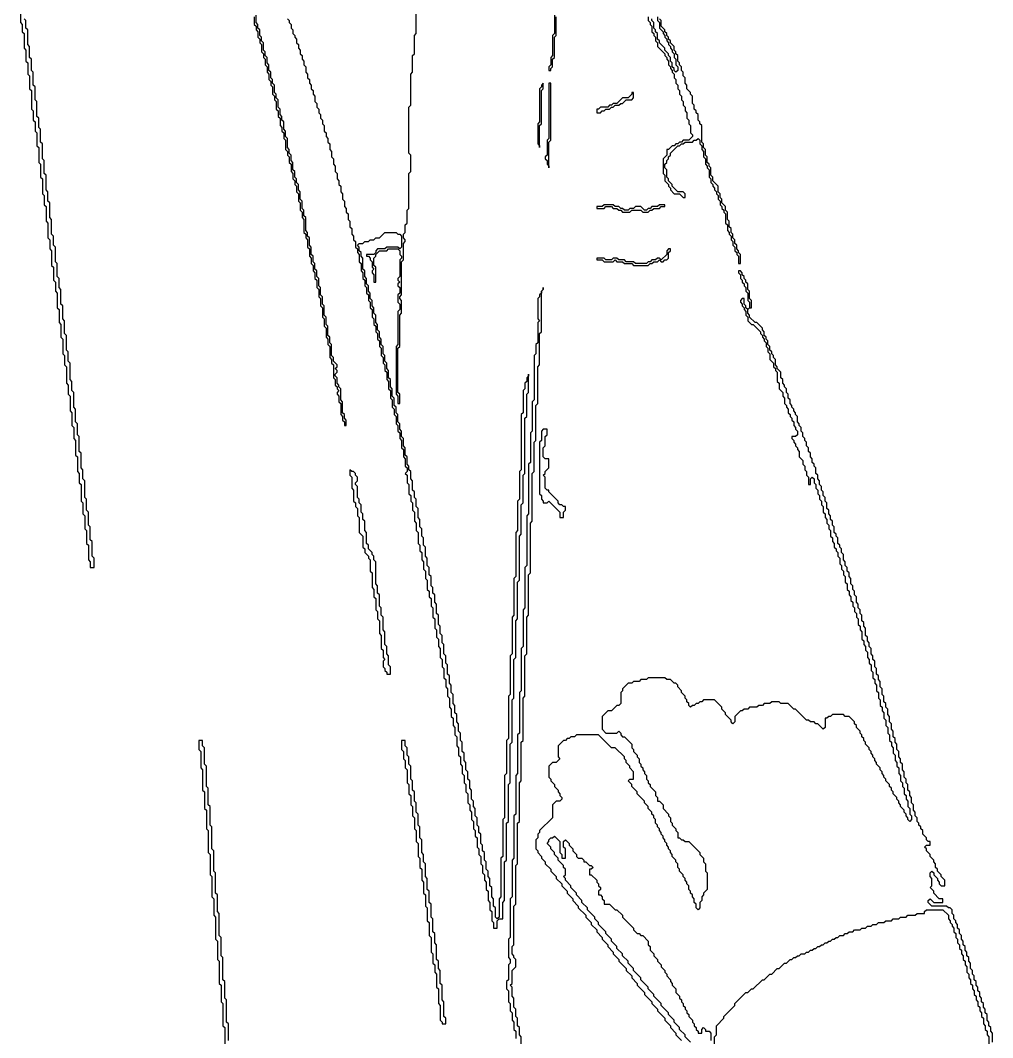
# Model space of a CAD drawing. Header units: metres. Extents: x 0 to 100, y 0 to 129.
# Drawn here: x 51.08 to 64.28, y 36.76 to 50.58 of the extents above; entities that cross this region are included whole.
import ezdxf

# ---------------------------------------------------------------- set-up
doc = ezdxf.new("R2010")
doc.units = ezdxf.units.M

msp = doc.modelspace()

# ---------------------------------------------------------------- linework, layer by layer
for points in [[(51.075, 50.725), (51.075, 50.55), (51.1, 50.525), (51.1, 50.425), (51.125, 50.4), (51.125, 50.2), (51.15, 50.175), (51.15, 50.025), (51.175, 50), (51.175, 49.85), (51.2, 49.825), (51.2, 49.65), (51.225, 49.625), (51.225, 49.375), (51.25, 49.35), (51.25, 49.225), (51.275, 49.2), (51.275, 49.075), (51.3, 49.05), (51.3, 48.875), (51.325, 48.85), (51.325, 48.65), (51.35, 48.625), (51.35, 48.45), (51.375, 48.425), (51.375, 48.225), (51.4, 48.2), (51.4, 48.075), (51.425, 48.05), (51.425, 47.85), (51.45, 47.825), (51.45, 47.625), (51.475, 47.6), (51.475, 47.475), (51.5, 47.45), (51.5, 47.25), (51.525, 47.225), (51.525, 47.05), (51.55, 47.025), (51.55, 46.9), (51.575, 46.875), (51.575, 46.675), (51.6, 46.65), (51.6, 46.475), (51.625, 46.45), (51.625, 46.275), (51.65, 46.25), (51.65, 46.05), (51.675, 46.025), (51.675, 45.9), (51.7, 45.875), (51.7, 45.65), (51.725, 45.625), (51.725, 45.5), (51.75, 45.475), (51.75, 45.275), (51.775, 45.25), (51.775, 45.075), (51.8, 45.05), (51.8, 44.9), (51.825, 44.875), (51.825, 44.675), (51.85, 44.65), (51.85, 44.45), (51.875, 44.425), (51.875, 44.3), (51.9, 44.275), (51.9, 44.05), (51.925, 44.025), (51.925, 43.875), (51.95, 43.85), (51.95, 43.675), (51.975, 43.65), (51.975, 43.475), (52, 43.45), (52, 43.25), (52.025, 43.225), (52.025, 43.15), (52.075, 43.15), (52.075, 43.275), (52.05, 43.3), (52.05, 43.5), (52.025, 43.525), (52.025, 43.7), (52, 43.725), (52, 43.9), (51.975, 43.925), (51.975, 44.075), (51.95, 44.1), (51.95, 44.325), (51.925, 44.35), (51.925, 44.475), (51.9, 44.5), (51.9, 44.7), (51.875, 44.725), (51.875, 44.925), (51.85, 44.95), (51.85, 45.1), (51.825, 45.125), (51.825, 45.3), (51.8, 45.325), (51.8, 45.525), (51.775, 45.55), (51.775, 45.675), (51.75, 45.7), (51.75, 45.925), (51.725, 45.95), (51.725, 46.075), (51.7, 46.1), (51.7, 46.3), (51.675, 46.325), (51.675, 46.5), (51.65, 46.525), (51.65, 46.7), (51.625, 46.725), (51.625, 46.925), (51.6, 46.95), (51.6, 47.075), (51.575, 47.1), (51.575, 47.275), (51.55, 47.3), (51.55, 47.5), (51.525, 47.525), (51.525, 47.65), (51.5, 47.675), (51.5, 47.875), (51.475, 47.9), (51.475, 48.1), (51.45, 48.125), (51.45, 48.25), (51.425, 48.275), (51.425, 48.475), (51.4, 48.5), (51.4, 48.675), (51.375, 48.7), (51.375, 48.9), (51.35, 48.925), (51.35, 49.1), (51.325, 49.125), (51.325, 49.25), (51.3, 49.275), (51.3, 49.475), (51.275, 49.5), (51.275, 49.675), (51.25, 49.7), (51.25, 49.875), (51.225, 49.9), (51.225, 50.05), (51.2, 50.075), (51.2, 50.225), (51.175, 50.25), (51.175, 50.45), (51.15, 50.475), (51.15, 50.575), (51.125, 50.6)], [(54.25, 50.625), (54.25, 50.525), (54.275, 50.5), (54.275, 50.45), (54.3, 50.425), (54.3, 50.35), (54.325, 50.325), (54.325, 50.275), (54.35, 50.25), (54.35, 50.15), (54.375, 50.125), (54.375, 50.075), (54.4, 50.05), (54.4, 49.975), (54.425, 49.95), (54.425, 49.875), (54.45, 49.85), (54.45, 49.775), (54.475, 49.75), (54.475, 49.7), (54.5, 49.675), (54.5, 49.575), (54.525, 49.55), (54.525, 49.5), (54.55, 49.475), (54.55, 49.375), (54.575, 49.35), (54.575, 49.275), (54.6, 49.25), (54.6, 49.15), (54.625, 49.125), (54.625, 49.075), (54.65, 49.05), (54.65, 48.975), (54.675, 48.95), (54.675, 48.825), (54.7, 48.8), (54.7, 48.75), (54.725, 48.725), (54.725, 48.65), (54.75, 48.625), (54.75, 48.525), (54.775, 48.5), (54.775, 48.425), (54.8, 48.4), (54.8, 48.35), (54.825, 48.325), (54.825, 48.25), (54.85, 48.225), (54.85, 48.125), (54.875, 48.1), (54.875, 48), (54.9, 47.975), (54.9, 47.9), (54.925, 47.875), (54.925, 47.7), (54.95, 47.675), (54.95, 47.625), (54.975, 47.6), (54.975, 47.5), (55, 47.475), (55, 47.375), (55.025, 47.35), (55.025, 47.275), (55.05, 47.25), (55.05, 47.175), (55.075, 47.15), (55.075, 47.075), (55.1, 47.05), (55.1, 46.95), (55.125, 46.925), (55.125, 46.825), (55.15, 46.8), (55.15, 46.7), (55.175, 46.675), (55.175, 46.55), (55.2, 46.525), (55.2, 46.425), (55.225, 46.4), (55.225, 46.275), (55.25, 46.25), (55.25, 46.175), (55.275, 46.15), (55.275, 46), (55.3, 45.975), (55.3, 45.925), (55.325, 45.9), (55.325, 45.725), (55.35, 45.7), (55.35, 45.625), (55.375, 45.6), (55.375, 45.575), (55.4, 45.55), (55.375, 45.525), (55.375, 45.5), (55.4, 45.475), (55.4, 45.4), (55.425, 45.375), (55.425, 45.225), (55.45, 45.2), (55.45, 45.15), (55.475, 45.125), (55.475, 45.075), (55.5, 45.075), (55.5, 45.15), (55.475, 45.175), (55.475, 45.225), (55.45, 45.25), (55.45, 45.4), (55.425, 45.425), (55.425, 45.575), (55.4, 45.6), (55.4, 45.625), (55.375, 45.65), (55.375, 45.725), (55.35, 45.75), (55.35, 45.775), (55.375, 45.8), (55.375, 45.825), (55.35, 45.85), (55.375, 45.875), (55.375, 45.9), (55.325, 45.95), (55.325, 46), (55.3, 46.025), (55.3, 46.175), (55.275, 46.2), (55.275, 46.275), (55.25, 46.3), (55.25, 46.425), (55.225, 46.45), (55.225, 46.55), (55.2, 46.575), (55.2, 46.7), (55.175, 46.725), (55.175, 46.825), (55.15, 46.85), (55.15, 46.95), (55.125, 46.975), (55.125, 47.075), (55.1, 47.1), (55.1, 47.175), (55.075, 47.2), (55.075, 47.275), (55.05, 47.3), (55.05, 47.375), (55.025, 47.4), (55.025, 47.5), (55, 47.525), (55, 47.625), (54.975, 47.65), (54.975, 47.7), (54.95, 47.725), (54.95, 47.9), (54.925, 47.925), (54.925, 48), (54.9, 48.025), (54.9, 48.125), (54.875, 48.15), (54.875, 48.25), (54.85, 48.275), (54.85, 48.35), (54.825, 48.375), (54.825, 48.425), (54.8, 48.45), (54.8, 48.525), (54.775, 48.55), (54.775, 48.65), (54.75, 48.675), (54.75, 48.75), (54.725, 48.775), (54.725, 48.825), (54.7, 48.85), (54.7, 48.975), (54.675, 49), (54.675, 49.075), (54.65, 49.1), (54.65, 49.2), (54.625, 49.225), (54.625, 49.275), (54.6, 49.3), (54.6, 49.375), (54.575, 49.4), (54.575, 49.5), (54.55, 49.525), (54.55, 49.575), (54.525, 49.6), (54.525, 49.7), (54.5, 49.725), (54.5, 49.775), (54.475, 49.8), (54.475, 49.875), (54.45, 49.9), (54.45, 49.975), (54.425, 50), (54.425, 50.075), (54.4, 50.1), (54.4, 50.15), (54.375, 50.175), (54.375, 50.275), (54.35, 50.3), (54.35, 50.35), (54.325, 50.375), (54.325, 50.45), (54.3, 50.475), (54.3, 50.525), (54.275, 50.55), (54.275, 50.65)], [(54.7, 50.6), (54.725, 50.575), (54.725, 50.55), (54.75, 50.525), (54.75, 50.475), (54.775, 50.45), (54.775, 50.4), (54.8, 50.375), (54.8, 50.35), (54.825, 50.325), (54.825, 50.275), (54.85, 50.25), (54.85, 50.2), (54.875, 50.175), (54.875, 50.125), (54.9, 50.1), (54.9, 50.05), (54.925, 50.025), (54.925, 49.975), (54.95, 49.95), (54.95, 49.875), (54.975, 49.85), (54.975, 49.8), (55, 49.775), (55, 49.725), (55.025, 49.7), (55.025, 49.65), (55.05, 49.625), (55.05, 49.575), (55.075, 49.55), (55.075, 49.475), (55.1, 49.45), (55.1, 49.4), (55.125, 49.375), (55.125, 49.325), (55.15, 49.3), (55.15, 49.25), (55.175, 49.225), (55.175, 49.175), (55.2, 49.15), (55.2, 49.075), (55.225, 49.05), (55.225, 49), (55.25, 48.975), (55.25, 48.925), (55.275, 48.9), (55.275, 48.825), (55.3, 48.8), (55.3, 48.725), (55.325, 48.7), (55.325, 48.625), (55.35, 48.6), (55.35, 48.525), (55.375, 48.5), (55.375, 48.425), (55.4, 48.4), (55.4, 48.35), (55.425, 48.325), (55.425, 48.25), (55.45, 48.225), (55.45, 48.15), (55.475, 48.125), (55.475, 48.05), (55.5, 48.025), (55.5, 47.975), (55.525, 47.95), (55.525, 47.875), (55.55, 47.85), (55.55, 47.775), (55.575, 47.75), (55.575, 47.675), (55.6, 47.65), (55.6, 47.6), (55.625, 47.575), (55.625, 47.5), (55.65, 47.475), (55.65, 47.425), (55.675, 47.4), (55.675, 47.3), (55.7, 47.275), (55.7, 47.175), (55.725, 47.15), (55.725, 47.075), (55.75, 47.05), (55.75, 46.975), (55.775, 46.95), (55.775, 46.875), (55.8, 46.85), (55.8, 46.775), (55.825, 46.75), (55.825, 46.675), (55.85, 46.65), (55.85, 46.55), (55.875, 46.525), (55.875, 46.45), (55.9, 46.425), (55.9, 46.35), (55.925, 46.325), (55.925, 46.25), (55.95, 46.225), (55.95, 46.15), (55.975, 46.125), (55.975, 46.025), (56, 46), (56, 45.925), (56.025, 45.9), (56.025, 45.825), (56.05, 45.8), (56.05, 45.7), (56.075, 45.675), (56.075, 45.575), (56.1, 45.55), (56.1, 45.45), (56.125, 45.425), (56.125, 45.325), (56.15, 45.3), (56.15, 45.225), (56.175, 45.2), (56.175, 45.1), (56.2, 45.075), (56.2, 45), (56.225, 44.975), (56.225, 44.9), (56.25, 44.875), (56.25, 44.775), (56.275, 44.75), (56.275, 44.65), (56.3, 44.625), (56.3, 44.525), (56.325, 44.5), (56.325, 44.45), (56.3, 44.425), (56.325, 44.4), (56.325, 44.3), (56.35, 44.275), (56.35, 44.15), (56.375, 44.125), (56.375, 44.05), (56.4, 44.025), (56.4, 43.925), (56.425, 43.9), (56.425, 43.775), (56.45, 43.75), (56.45, 43.65), (56.475, 43.625), (56.475, 43.475), (56.5, 43.45), (56.5, 43.375), (56.525, 43.35), (56.525, 43.25), (56.55, 43.225), (56.55, 43.125), (56.575, 43.1), (56.575, 43), (56.6, 42.975), (56.6, 42.85), (56.625, 42.825), (56.625, 42.75), (56.65, 42.725), (56.65, 42.625), (56.675, 42.6), (56.675, 42.475), (56.7, 42.45), (56.7, 42.325), (56.725, 42.3), (56.725, 42.2), (56.75, 42.175), (56.75, 42.075), (56.775, 42.05), (56.775, 41.925), (56.8, 41.9), (56.8, 41.8), (56.825, 41.775), (56.825, 41.65), (56.85, 41.625), (56.85, 41.525), (56.875, 41.5), (56.875, 41.4), (56.9, 41.375), (56.9, 41.25), (56.925, 41.225), (56.925, 41.125), (56.95, 41.1), (56.95, 41), (56.975, 40.975), (56.975, 40.875), (57, 40.85), (57, 40.725), (57.025, 40.7), (57.025, 40.6), (57.05, 40.575), (57.05, 40.475), (57.075, 40.45), (57.075, 40.35), (57.1, 40.325), (57.1, 40.225), (57.125, 40.2), (57.125, 40.1), (57.15, 40.075), (57.15, 39.95), (57.175, 39.925), (57.175, 39.85), (57.2, 39.825), (57.2, 39.725), (57.225, 39.7), (57.225, 39.6), (57.25, 39.575), (57.25, 39.5), (57.275, 39.475), (57.275, 39.35), (57.3, 39.325), (57.3, 39.25), (57.325, 39.225), (57.325, 39.125), (57.35, 39.1), (57.35, 39), (57.375, 38.975), (57.375, 38.9), (57.4, 38.875), (57.4, 38.775), (57.425, 38.75), (57.425, 38.625), (57.45, 38.6), (57.45, 38.5), (57.475, 38.475), (57.475, 38.35), (57.5, 38.325), (57.5, 38.25), (57.55, 38.25), (57.55, 38.35), (57.575, 38.375), (57.625, 38.375), (57.625, 38.6), (57.65, 38.625), (57.65, 39.15), (57.675, 39.175), (57.675, 39.675), (57.7, 39.7), (57.7, 40.2), (57.725, 40.225), (57.725, 40.75), (57.75, 40.775), (57.75, 41.35), (57.775, 41.375), (57.775, 41.9), (57.8, 41.925), (57.8, 42.425), (57.825, 42.45), (57.825, 42.95), (57.85, 42.975), (57.85, 43.575), (57.875, 43.6), (57.875, 44), (57.9, 44.025), (57.9, 44.4), (57.925, 44.425), (57.925, 45.175), (57.95, 45.2), (57.95, 45.5), (57.975, 45.525), (57.975, 45.775), (57.975, 45.75), (57.95, 45.725), (57.95, 45.675), (57.925, 45.65), (57.925, 45.575), (57.9, 45.55), (57.9, 45.25), (57.875, 45.225), (57.875, 44.475), (57.85, 44.45), (57.85, 44.075), (57.825, 44.05), (57.825, 43.65), (57.8, 43.625), (57.8, 43.025), (57.775, 43), (57.775, 42.5), (57.75, 42.475), (57.75, 41.975), (57.725, 41.95), (57.725, 41.425), (57.7, 41.4), (57.7, 40.825), (57.675, 40.8), (57.675, 40.35), (57.65, 40.325), (57.65, 39.75), (57.625, 39.725), (57.625, 39.225), (57.6, 39.2), (57.6, 38.675), (57.575, 38.65), (57.575, 38.4), (57.55, 38.375), (57.525, 38.4), (57.525, 38.525), (57.5, 38.55), (57.5, 38.65), (57.475, 38.675), (57.475, 38.8), (57.45, 38.825), (57.45, 38.925), (57.425, 38.95), (57.425, 39.025), (57.4, 39.05), (57.4, 39.15), (57.375, 39.175), (57.375, 39.275), (57.35, 39.3), (57.35, 39.375), (57.325, 39.4), (57.325, 39.525), (57.3, 39.55), (57.3, 39.625), (57.275, 39.65), (57.275, 39.75), (57.25, 39.775), (57.25, 39.875), (57.225, 39.9), (57.225, 39.975), (57.2, 40), (57.2, 40.125), (57.175, 40.15), (57.175, 40.25), (57.15, 40.275), (57.15, 40.375), (57.125, 40.4), (57.125, 40.5), (57.1, 40.525), (57.1, 40.625), (57.075, 40.65), (57.075, 40.775), (57.05, 40.8), (57.05, 40.9), (57.025, 40.925), (57.025, 41.025), (57, 41.05), (57, 41.15), (56.975, 41.175), (56.975, 41.275), (56.95, 41.3), (56.95, 41.425), (56.925, 41.45), (56.925, 41.55), (56.9, 41.575), (56.9, 41.675), (56.875, 41.7), (56.875, 41.825), (56.85, 41.85), (56.85, 41.95), (56.825, 41.975), (56.825, 42.1), (56.8, 42.125), (56.8, 42.225), (56.775, 42.25), (56.775, 42.35), (56.75, 42.375), (56.75, 42.5), (56.725, 42.525), (56.725, 42.65), (56.7, 42.675), (56.7, 42.775), (56.675, 42.8), (56.675, 42.875), (56.65, 42.9), (56.65, 43.025), (56.625, 43.05), (56.625, 43.15), (56.6, 43.175), (56.6, 43.275), (56.575, 43.3), (56.575, 43.425), (56.55, 43.45), (56.55, 43.55), (56.525, 43.575), (56.525, 43.675), (56.5, 43.7), (56.5, 43.8), (56.475, 43.825), (56.475, 43.95), (56.45, 43.975), (56.45, 44.075), (56.425, 44.1), (56.425, 44.175), (56.4, 44.2), (56.4, 44.325), (56.375, 44.35), (56.375, 44.45), (56.35, 44.475), (56.35, 44.525), (56.325, 44.55), (56.325, 44.65), (56.3, 44.675), (56.3, 44.775), (56.275, 44.8), (56.275, 44.9), (56.25, 44.925), (56.25, 45), (56.225, 45.025), (56.225, 45.1), (56.2, 45.125), (56.2, 45.225), (56.175, 45.25), (56.175, 45.325), (56.15, 45.35), (56.15, 45.45), (56.125, 45.475), (56.125, 45.575), (56.1, 45.6), (56.1, 45.7), (56.075, 45.725), (56.075, 45.825), (56.05, 45.85), (56.05, 45.925), (56.025, 45.95), (56.025, 46.025), (56, 46.05), (56, 46.15), (55.975, 46.175), (55.975, 46.25), (55.95, 46.275), (55.95, 46.35), (55.925, 46.375), (55.925, 46.45), (55.9, 46.475), (55.9, 46.575), (55.875, 46.6), (55.875, 46.675), (55.85, 46.7), (55.85, 46.775), (55.825, 46.8), (55.825, 46.875), (55.8, 46.9), (55.8, 46.975), (55.775, 47), (55.775, 47.075), (55.75, 47.1), (55.75, 47.175), (55.725, 47.2), (55.725, 47.35), (55.7, 47.375), (55.7, 47.425), (55.675, 47.45), (55.675, 47.5), (55.65, 47.525), (55.675, 47.55), (55.725, 47.55), (55.75, 47.575), (55.8, 47.575), (55.825, 47.6), (55.875, 47.6), (55.9, 47.625), (55.95, 47.625), (56.025, 47.7), (56.175, 47.7), (56.2, 47.675), (56.225, 47.675), (56.25, 47.65), (56.25, 47.5), (56.225, 47.475), (56.2, 47.5), (56.05, 47.5), (56.025, 47.475), (55.925, 47.475), (55.9, 47.45), (55.9, 47.425), (55.875, 47.4), (55.775, 47.4), (55.775, 47.375), (55.8, 47.375), (55.825, 47.35), (55.825, 47.325), (55.85, 47.3), (55.85, 47.225), (55.875, 47.2), (55.85, 47.175), (55.85, 47.15), (55.875, 47.125), (55.875, 47.025), (55.9, 47.025), (55.9, 47.225), (55.875, 47.25), (55.875, 47.35), (55.9, 47.375), (55.9, 47.4), (55.95, 47.45), (56.05, 47.45), (56.075, 47.475), (56.2, 47.475), (56.225, 47.45), (56.225, 47.4), (56.25, 47.375), (56.25, 47.35), (56.225, 47.325), (56.225, 47.1), (56.2, 47.075), (56.2, 47.05), (56.225, 47.025), (56.2, 47), (56.2, 46.975), (56.225, 46.95), (56.225, 46.875), (56.2, 46.85), (56.2, 46.75), (56.225, 46.725), (56.225, 46.65), (56.2, 46.625), (56.2, 46.175), (56.175, 46.15), (56.175, 45.5), (56.2, 45.475), (56.2, 45.375), (56.225, 45.375), (56.225, 45.5), (56.2, 45.525), (56.2, 46.125), (56.225, 46.15), (56.225, 46.575), (56.25, 46.6), (56.25, 46.775), (56.225, 46.8), (56.225, 46.825), (56.25, 46.85), (56.25, 47.3), (56.275, 47.325), (56.275, 47.55), (56.3, 47.575), (56.3, 47.6), (56.275, 47.625), (56.275, 47.675), (56.3, 47.7), (56.3, 47.8), (56.325, 47.825), (56.325, 48), (56.35, 48.025), (56.35, 48.5), (56.375, 48.525), (56.375, 48.75), (56.35, 48.775), (56.35, 49.4), (56.375, 49.425), (56.375, 49.85), (56.4, 49.875), (56.4, 50.1), (56.425, 50.125), (56.425, 50.375), (56.45, 50.4), (56.45, 50.675)], [(58.325, 50.65), (58.325, 50.4), (58.3, 50.375), (58.3, 50.1), (58.275, 50.075), (58.275, 49.975), (58.25, 49.95), (58.25, 49.9), (58.275, 49.9), (58.275, 49.925), (58.3, 49.95), (58.3, 50.05), (58.325, 50.075), (58.325, 50.35), (58.35, 50.375), (58.35, 50.625)], [(59.6, 50.625), (59.6, 50.575), (59.625, 50.55), (59.625, 50.525), (59.65, 50.5), (59.65, 50.425), (59.675, 50.4), (59.675, 50.375), (59.7, 50.35), (59.7, 50.3), (59.725, 50.275), (59.725, 50.225), (59.825, 50.125), (59.825, 50.1), (59.85, 50.075), (59.85, 50.05), (59.875, 50.025), (59.875, 49.975), (59.9, 49.95), (59.9, 49.925), (59.925, 49.9), (59.925, 49.875), (59.95, 49.85), (59.95, 49.8), (59.975, 49.775), (59.975, 49.725), (60, 49.7), (60, 49.65), (60.025, 49.625), (60.025, 49.575), (60.05, 49.55), (60.05, 49.5), (60.075, 49.475), (60.075, 49.425), (60.1, 49.4), (60.1, 49.35), (60.125, 49.325), (60.125, 49.25), (60.15, 49.225), (60.15, 49.175), (60.175, 49.15), (60.175, 49.05), (60.2, 49.025), (60.2, 49), (60.15, 48.95), (60.075, 48.95), (60.05, 48.925), (60.025, 48.925), (60, 48.9), (59.975, 48.9), (59.95, 48.875), (59.925, 48.875), (59.875, 48.825), (59.85, 48.825), (59.85, 48.75), (59.8, 48.7), (59.8, 48.5), (59.825, 48.475), (59.825, 48.4), (59.875, 48.35), (59.875, 48.325), (59.9, 48.3), (59.9, 48.275), (59.95, 48.225), (60.025, 48.225), (60.075, 48.175), (60.1, 48.175), (60.1, 48.225), (60.075, 48.25), (60, 48.25), (59.925, 48.325), (59.925, 48.35), (59.875, 48.4), (59.875, 48.425), (59.85, 48.45), (59.85, 48.55), (59.825, 48.575), (59.825, 48.625), (59.85, 48.65), (59.85, 48.675), (59.875, 48.7), (59.875, 48.725), (59.9, 48.75), (59.9, 48.775), (60, 48.875), (60.025, 48.875), (60.05, 48.9), (60.075, 48.9), (60.1, 48.925), (60.2, 48.925), (60.225, 48.95), (60.25, 48.95), (60.275, 48.975), (60.3, 48.95), (60.3, 48.9), (60.325, 48.875), (60.325, 48.825), (60.35, 48.8), (60.35, 48.725), (60.375, 48.7), (60.375, 48.625), (60.4, 48.6), (60.4, 48.575), (60.425, 48.55), (60.425, 48.45), (60.45, 48.425), (60.45, 48.375), (60.475, 48.35), (60.475, 48.325), (60.5, 48.3), (60.5, 48.275), (60.525, 48.25), (60.525, 48.225), (60.55, 48.2), (60.55, 48.15), (60.575, 48.125), (60.575, 48.075), (60.6, 48.05), (60.6, 48.025), (60.625, 48), (60.625, 47.975), (60.65, 47.95), (60.65, 47.825), (60.675, 47.8), (60.675, 47.725), (60.7, 47.7), (60.7, 47.675), (60.725, 47.65), (60.725, 47.6), (60.75, 47.575), (60.75, 47.525), (60.775, 47.5), (60.775, 47.45), (60.8, 47.425), (60.8, 47.4), (60.825, 47.375), (60.825, 47.275), (60.85, 47.275), (60.85, 47.4), (60.825, 47.425), (60.825, 47.45), (60.8, 47.475), (60.8, 47.525), (60.775, 47.55), (60.775, 47.6), (60.75, 47.625), (60.75, 47.675), (60.725, 47.7), (60.725, 47.75), (60.7, 47.775), (60.7, 47.85), (60.675, 47.875), (60.675, 47.975), (60.65, 48), (60.65, 48.05), (60.6, 48.1), (60.6, 48.15), (60.575, 48.175), (60.575, 48.225), (60.55, 48.25), (60.55, 48.325), (60.475, 48.4), (60.475, 48.45), (60.45, 48.475), (60.45, 48.575), (60.425, 48.6), (60.425, 48.625), (60.4, 48.65), (60.4, 48.725), (60.375, 48.75), (60.375, 48.825), (60.35, 48.85), (60.35, 48.9), (60.325, 48.925), (60.325, 49.15), (60.3, 49.175), (60.3, 49.2), (60.275, 49.225), (60.275, 49.3), (60.25, 49.325), (60.25, 49.35), (60.225, 49.375), (60.225, 49.425), (60.2, 49.45), (60.2, 49.55), (60.175, 49.575), (60.175, 49.6), (60.125, 49.65), (60.125, 49.7), (60.1, 49.725), (60.1, 49.8), (60.075, 49.825), (60.075, 49.875), (60.05, 49.9), (60.05, 49.95), (60.025, 49.975), (60.025, 50), (60, 50.025), (60, 50.1), (59.975, 50.125), (59.975, 50.15), (59.95, 50.175), (59.95, 50.225), (59.9, 50.275), (59.9, 50.3), (59.875, 50.325), (59.875, 50.35), (59.85, 50.375), (59.85, 50.4), (59.825, 50.425), (59.825, 50.45), (59.775, 50.5), (59.775, 50.575), (59.75, 50.6)], [(59.725, 50.625), (59.725, 50.575), (59.75, 50.55), (59.75, 50.475), (59.8, 50.425), (59.8, 50.4), (59.825, 50.375), (59.825, 50.35), (59.85, 50.325), (59.85, 50.3), (59.875, 50.275), (59.875, 50.25), (59.9, 50.225), (59.9, 50.2), (59.925, 50.175), (59.925, 50.15), (59.95, 50.125), (59.95, 50.075), (59.975, 50.05), (59.975, 49.975), (60, 49.95), (60, 49.9), (59.975, 49.875), (59.95, 49.9), (59.95, 49.925), (59.925, 49.95), (59.925, 50), (59.9, 50.025), (59.9, 50.075), (59.875, 50.1), (59.875, 50.125), (59.825, 50.175), (59.825, 50.2), (59.75, 50.275), (59.75, 50.3), (59.725, 50.325), (59.725, 50.4), (59.7, 50.425), (59.7, 50.45), (59.675, 50.475), (59.675, 50.55), (59.65, 50.575), (59.65, 50.6)], [(58.175, 49.725), (58.15, 49.7), (58.15, 49.675), (58.125, 49.65), (58.125, 49.2), (58.1, 49.175), (58.1, 48.9), (58.125, 48.875), (58.125, 48.85), (58.125, 49.15), (58.15, 49.175), (58.15, 49.625), (58.175, 49.65), (58.175, 49.725)], [(58.25, 49.725), (58.25, 48.975), (58.225, 48.95), (58.225, 48.75), (58.2, 48.725), (58.2, 48.7), (58.225, 48.675), (58.225, 48.625), (58.25, 48.6), (58.25, 48.575), (58.25, 48.925), (58.275, 48.95), (58.275, 49.725), (58.25, 49.725)], [(59.375, 49.6), (59.375, 49.575), (59.325, 49.525), (59.25, 49.525), (59.175, 49.45), (59.125, 49.45), (59.1, 49.425), (59.075, 49.425), (59.05, 49.4), (58.95, 49.4), (58.925, 49.375), (58.9, 49.375), (58.9, 49.325), (58.95, 49.325), (58.975, 49.35), (59, 49.35), (59.025, 49.375), (59.075, 49.375), (59.1, 49.4), (59.125, 49.4), (59.15, 49.425), (59.2, 49.425), (59.225, 49.45), (59.25, 49.45), (59.3, 49.5), (59.375, 49.5), (59.4, 49.525), (59.4, 49.6), (59.375, 49.6)], [(59, 48.075), (58.975, 48.05), (58.9, 48.05), (58.9, 48.025), (59, 48.025), (59.025, 48.05), (59.1, 48.05), (59.125, 48.025), (59.175, 48.025), (59.2, 48), (59.225, 48), (59.25, 47.975), (59.35, 47.975), (59.375, 48), (59.5, 48), (59.525, 47.975), (59.6, 47.975), (59.625, 48), (59.65, 48), (59.675, 48.025), (59.75, 48.025), (59.775, 48.05), (59.825, 48.05), (59.825, 48.075), (59.75, 48.075), (59.725, 48.05), (59.65, 48.05), (59.625, 48.025), (59.6, 48.025), (59.575, 48), (59.55, 48), (59.5, 48.05), (59.425, 48.05), (59.4, 48.025), (59.35, 48.025), (59.325, 48), (59.275, 48), (59.25, 48.025), (59.225, 48.025), (59.2, 48.05), (59.15, 48.05), (59.125, 48.075), (59, 48.075)], [(59.875, 47.475), (59.85, 47.45), (59.85, 47.4), (59.775, 47.325), (59.75, 47.35), (59.725, 47.35), (59.7, 47.325), (59.65, 47.325), (59.625, 47.3), (59.6, 47.3), (59.575, 47.275), (59.425, 47.275), (59.4, 47.3), (59.3, 47.3), (59.275, 47.325), (59.2, 47.325), (59.175, 47.35), (59.125, 47.35), (59.1, 47.325), (59.025, 47.325), (59, 47.35), (58.9, 47.35), (58.9, 47.325), (58.975, 47.325), (59, 47.3), (59.125, 47.3), (59.15, 47.325), (59.175, 47.3), (59.25, 47.3), (59.275, 47.275), (59.375, 47.275), (59.4, 47.25), (59.6, 47.25), (59.625, 47.275), (59.65, 47.275), (59.675, 47.3), (59.725, 47.3), (59.75, 47.325), (59.775, 47.3), (59.8, 47.3), (59.825, 47.325), (59.85, 47.325), (59.875, 47.35), (59.875, 47.425), (59.9, 47.45), (59.9, 47.475), (59.875, 47.475)], [(60.825, 47.175), (60.825, 47.15), (60.85, 47.125), (60.85, 47.075), (60.875, 47.05), (60.875, 47.025), (60.9, 47), (60.9, 46.975), (60.925, 46.95), (60.925, 46.9), (60.95, 46.875), (60.95, 46.775), (60.975, 46.75), (60.975, 46.675), (60.95, 46.65), (60.925, 46.675), (60.925, 46.7), (60.9, 46.725), (60.9, 46.8), (60.875, 46.8), (60.85, 46.775), (60.85, 46.75), (60.875, 46.725), (60.875, 46.7), (60.9, 46.675), (60.9, 46.65), (60.925, 46.625), (60.925, 46.575), (60.95, 46.55), (60.95, 46.5), (61, 46.45), (61.025, 46.45), (61.125, 46.35), (61.125, 46.325), (61.15, 46.3), (61.15, 46.275), (61.175, 46.25), (61.175, 46.225), (61.2, 46.2), (61.2, 46.15), (61.225, 46.125), (61.225, 46.075), (61.25, 46.05), (61.25, 45.975), (61.3, 45.925), (61.3, 45.875), (61.325, 45.85), (61.325, 45.825), (61.35, 45.8), (61.35, 45.675), (61.375, 45.65), (61.375, 45.575), (61.425, 45.525), (61.425, 45.475), (61.45, 45.45), (61.45, 45.375), (61.475, 45.35), (61.475, 45.325), (61.5, 45.3), (61.5, 45.25), (61.525, 45.225), (61.525, 45.2), (61.55, 45.175), (61.55, 45.15), (61.575, 45.125), (61.575, 45.075), (61.6, 45.05), (61.6, 45.025), (61.625, 45), (61.625, 44.95), (61.6, 44.925), (61.55, 44.925), (61.55, 44.9), (61.575, 44.875), (61.575, 44.85), (61.6, 44.825), (61.6, 44.8), (61.625, 44.775), (61.625, 44.75), (61.65, 44.725), (61.65, 44.65), (61.7, 44.6), (61.7, 44.55), (61.725, 44.525), (61.725, 44.475), (61.75, 44.45), (61.75, 44.4), (61.775, 44.375), (61.775, 44.275), (61.8, 44.275), (61.8, 44.35), (61.825, 44.375), (61.85, 44.35), (61.85, 44.3), (61.875, 44.275), (61.875, 44.225), (61.9, 44.2), (61.9, 44.15), (61.925, 44.125), (61.925, 44.075), (61.95, 44.05), (61.95, 44), (61.975, 43.975), (61.975, 43.9), (62, 43.875), (62, 43.825), (62.025, 43.8), (62.025, 43.75), (62.05, 43.725), (62.05, 43.675), (62.075, 43.65), (62.075, 43.575), (62.1, 43.55), (62.1, 43.5), (62.125, 43.475), (62.125, 43.425), (62.15, 43.4), (62.15, 43.375), (62.175, 43.35), (62.175, 43.3), (62.2, 43.275), (62.2, 43.2), (62.225, 43.175), (62.225, 43.125), (62.25, 43.1), (62.25, 43.05), (62.275, 43.025), (62.275, 42.95), (62.3, 42.925), (62.3, 42.85), (62.325, 42.825), (62.325, 42.775), (62.35, 42.75), (62.35, 42.7), (62.375, 42.675), (62.375, 42.625), (62.4, 42.6), (62.4, 42.55), (62.425, 42.525), (62.425, 42.475), (62.45, 42.45), (62.45, 42.375), (62.475, 42.35), (62.475, 42.3), (62.5, 42.275), (62.5, 42.175), (62.525, 42.15), (62.525, 42.1), (62.55, 42.075), (62.55, 42.025), (62.575, 42), (62.575, 41.925), (62.6, 41.9), (62.6, 41.85), (62.625, 41.825), (62.625, 41.75), (62.65, 41.725), (62.65, 41.65), (62.675, 41.625), (62.675, 41.575), (62.7, 41.55), (62.7, 41.475), (62.725, 41.45), (62.725, 41.375), (62.75, 41.35), (62.75, 41.275), (62.775, 41.25), (62.775, 41.2), (62.8, 41.175), (62.8, 41.1), (62.825, 41.075), (62.825, 41), (62.85, 40.975), (62.85, 40.9), (62.875, 40.875), (62.875, 40.8), (62.9, 40.775), (62.9, 40.725), (62.925, 40.7), (62.925, 40.625), (62.95, 40.6), (62.95, 40.525), (62.975, 40.5), (62.975, 40.45), (63, 40.425), (63, 40.35), (63.025, 40.325), (63.025, 40.25), (63.05, 40.225), (63.05, 40.175), (63.075, 40.15), (63.075, 40.075), (63.1, 40.05), (63.1, 40), (63.125, 39.975), (63.125, 39.9), (63.15, 39.875), (63.15, 39.8), (63.175, 39.775), (63.175, 39.725), (63.15, 39.7), (63.125, 39.725), (63.125, 39.75), (63.1, 39.775), (63.1, 39.8), (63.075, 39.825), (63.075, 39.85), (63.025, 39.9), (63.025, 39.925), (63, 39.95), (63, 39.975), (62.975, 40), (62.975, 40.025), (62.925, 40.075), (62.925, 40.1), (62.9, 40.125), (62.9, 40.15), (62.875, 40.175), (62.875, 40.2), (62.825, 40.25), (62.825, 40.275), (62.8, 40.3), (62.8, 40.325), (62.775, 40.35), (62.775, 40.375), (62.75, 40.4), (62.75, 40.425), (62.7, 40.475), (62.7, 40.5), (62.675, 40.525), (62.675, 40.55), (62.65, 40.575), (62.65, 40.6), (62.625, 40.625), (62.625, 40.65), (62.6, 40.675), (62.6, 40.7), (62.55, 40.75), (62.55, 40.775), (62.525, 40.8), (62.525, 40.825), (62.5, 40.85), (62.5, 40.875), (62.475, 40.9), (62.475, 40.925), (62.425, 40.975), (62.425, 41), (62.4, 41.025), (62.4, 41.05), (62.325, 41.125), (62.275, 41.125), (62.25, 41.15), (62.1, 41.15), (62.075, 41.125), (62.05, 41.125), (62.025, 41.1), (62, 41.1), (62, 40.975), (61.975, 40.95), (61.9, 41.025), (61.875, 41.025), (61.85, 41.05), (61.8, 41.05), (61.775, 41.075), (61.75, 41.075), (61.6, 41.225), (61.575, 41.225), (61.5, 41.3), (61.4, 41.3), (61.375, 41.325), (61.275, 41.325), (61.25, 41.3), (61.175, 41.3), (61.15, 41.275), (61.1, 41.275), (61.075, 41.25), (60.975, 41.25), (60.95, 41.225), (60.9, 41.225), (60.875, 41.2), (60.85, 41.2), (60.775, 41.125), (60.775, 41.05), (60.75, 41.025), (60.725, 41.05), (60.725, 41.075), (60.65, 41.15), (60.65, 41.175), (60.6, 41.225), (60.6, 41.25), (60.5, 41.35), (60.35, 41.35), (60.325, 41.325), (60.3, 41.325), (60.275, 41.3), (60.25, 41.3), (60.225, 41.275), (60.2, 41.275), (60.175, 41.25), (60.15, 41.275), (60.15, 41.3), (60.125, 41.325), (60.125, 41.35), (60.1, 41.375), (60.1, 41.4), (60.05, 41.45), (60.05, 41.475), (60, 41.525), (60, 41.55), (59.975, 41.575), (59.95, 41.575), (59.9, 41.625), (59.85, 41.625), (59.825, 41.65), (59.6, 41.65), (59.575, 41.625), (59.5, 41.625), (59.475, 41.6), (59.4, 41.6), (59.375, 41.575), (59.325, 41.575), (59.25, 41.5), (59.25, 41.475), (59.225, 41.45), (59.225, 41.3), (59.2, 41.275), (59.175, 41.275), (59.1, 41.2), (59.05, 41.2), (58.975, 41.125), (58.975, 40.95), (59.025, 40.9), (59.175, 40.9), (59.2, 40.925), (59.225, 40.9), (59.225, 40.875), (59.25, 40.85), (59.275, 40.85), (59.375, 40.75), (59.375, 40.7), (59.4, 40.675), (59.4, 40.65), (59.45, 40.6), (59.45, 40.575), (59.475, 40.55), (59.475, 40.5), (59.5, 40.475), (59.5, 40.45), (59.525, 40.425), (59.525, 40.4), (59.55, 40.375), (59.55, 40.35), (59.575, 40.325), (59.575, 40.275), (59.6, 40.25), (59.6, 40.225), (59.625, 40.2), (59.625, 40.175), (59.7, 40.1), (59.7, 40.05), (59.725, 40.025), (59.725, 39.975), (59.75, 39.975), (59.8, 39.925), (59.8, 39.875), (59.875, 39.8), (59.875, 39.775), (59.9, 39.75), (59.9, 39.7), (59.925, 39.675), (59.925, 39.65), (59.975, 39.6), (59.975, 39.575), (60, 39.55), (60, 39.475), (60.025, 39.475), (60.05, 39.45), (60.075, 39.45), (60.1, 39.425), (60.15, 39.425), (60.3, 39.275), (60.3, 39.25), (60.35, 39.2), (60.35, 39.15), (60.375, 39.125), (60.375, 39.025), (60.4, 39), (60.4, 38.775), (60.35, 38.725), (60.35, 38.7), (60.325, 38.675), (60.325, 38.625), (60.3, 38.6), (60.3, 38.525), (60.275, 38.5), (60.25, 38.525), (60.25, 38.575), (60.225, 38.6), (60.225, 38.65), (60.2, 38.675), (60.2, 38.7), (60.175, 38.725), (60.175, 38.75), (60.15, 38.775), (60.15, 38.825), (60.125, 38.85), (60.125, 38.875), (60.1, 38.9), (60.1, 38.925), (60.075, 38.95), (60.075, 38.975), (60.025, 39.025), (60.025, 39.05), (60, 39.075), (60, 39.125), (59.975, 39.15), (59.975, 39.175), (59.925, 39.225), (59.925, 39.25), (59.9, 39.275), (59.9, 39.3), (59.875, 39.325), (59.875, 39.35), (59.85, 39.375), (59.85, 39.4), (59.825, 39.425), (59.825, 39.45), (59.8, 39.475), (59.8, 39.5), (59.775, 39.525), (59.775, 39.55), (59.75, 39.575), (59.75, 39.6), (59.725, 39.625), (59.725, 39.65), (59.7, 39.675), (59.7, 39.725), (59.675, 39.75), (59.675, 39.775), (59.65, 39.8), (59.65, 39.825), (59.6, 39.875), (59.6, 39.9), (59.55, 39.95), (59.55, 39.975), (59.45, 40.075), (59.45, 40.1), (59.375, 40.175), (59.375, 40.2), (59.325, 40.25), (59.35, 40.275), (59.4, 40.275), (59.4, 40.375), (59.35, 40.425), (59.35, 40.45), (59.3, 40.5), (59.3, 40.525), (59.275, 40.55), (59.275, 40.575), (59.15, 40.7), (59.1, 40.7), (58.925, 40.875), (58.625, 40.875), (58.6, 40.85), (58.55, 40.85), (58.525, 40.825), (58.5, 40.825), (58.475, 40.8), (58.45, 40.8), (58.375, 40.725), (58.375, 40.575), (58.4, 40.55), (58.35, 40.5), (58.3, 40.5), (58.25, 40.45), (58.25, 40.3), (58.275, 40.275), (58.275, 40.25), (58.325, 40.2), (58.325, 40.175), (58.375, 40.125), (58.375, 40.1), (58.4, 40.075), (58.4, 40.05), (58.425, 40.025), (58.425, 40), (58.4, 39.975), (58.35, 39.975), (58.3, 39.925), (58.3, 39.75), (58.125, 39.575), (58.125, 39.55), (58.1, 39.525), (58.1, 39.475), (58.075, 39.45), (58.075, 39.325), (58.1, 39.3), (58.1, 39.275), (58.15, 39.225), (58.15, 39.2), (58.2, 39.15), (58.2, 39.125), (58.275, 39.05), (58.275, 39.025), (58.35, 38.95), (58.35, 38.925), (58.425, 38.85), (58.425, 38.825), (58.5, 38.75), (58.5, 38.725), (58.575, 38.65), (58.575, 38.625), (58.65, 38.55), (58.65, 38.525), (58.75, 38.425), (58.75, 38.4), (58.825, 38.325), (58.825, 38.3), (58.9, 38.225), (58.9, 38.2), (58.975, 38.125), (58.975, 38.1), (59.05, 38.025), (59.05, 38), (59.125, 37.925), (59.125, 37.9), (59.2, 37.825), (59.2, 37.8), (59.3, 37.7), (59.3, 37.675), (59.375, 37.6), (59.375, 37.575), (59.45, 37.5), (59.45, 37.475), (59.55, 37.375), (59.55, 37.35), (59.65, 37.25), (59.65, 37.225), (59.725, 37.15), (59.725, 37.125), (59.825, 37.025), (59.825, 37), (59.9, 36.925), (59.9, 36.9), (59.975, 36.825), (59.975, 36.8), (60.05, 36.725)], [(64.275, 36.7), (64.275, 36.825), (64.25, 36.85), (64.25, 36.9), (64.225, 36.925), (64.225, 36.975), (64.2, 37), (64.2, 37.075), (64.175, 37.1), (64.175, 37.15), (64.15, 37.175), (64.15, 37.225), (64.125, 37.25), (64.125, 37.3), (64.1, 37.325), (64.1, 37.375), (64.075, 37.4), (64.075, 37.45), (64.05, 37.475), (64.05, 37.525), (64.025, 37.55), (64.025, 37.6), (64, 37.625), (64, 37.675), (63.975, 37.7), (63.975, 37.775), (63.95, 37.8), (63.95, 37.85), (63.925, 37.875), (63.925, 37.925), (63.9, 37.95), (63.9, 38), (63.875, 38.025), (63.875, 38.075), (63.85, 38.1), (63.85, 38.15), (63.825, 38.175), (63.825, 38.225), (63.8, 38.25), (63.8, 38.3), (63.775, 38.325), (63.775, 38.35), (63.75, 38.375), (63.75, 38.425), (63.725, 38.45), (63.725, 38.5), (63.7, 38.525), (63.675, 38.525), (63.65, 38.55), (63.45, 38.55), (63.4, 38.6), (63.4, 38.625), (63.425, 38.65), (63.475, 38.6), (63.6, 38.6), (63.6, 38.65), (63.55, 38.65), (63.475, 38.725), (63.475, 38.75), (63.425, 38.8), (63.45, 38.825), (63.45, 38.925), (63.425, 38.95), (63.425, 39), (63.45, 39.025), (63.475, 39), (63.475, 38.975), (63.525, 38.925), (63.525, 38.9), (63.55, 38.875), (63.55, 38.85), (63.575, 38.825), (63.625, 38.825), (63.625, 38.9), (63.575, 38.95), (63.575, 38.975), (63.525, 39.025), (63.525, 39.05), (63.5, 39.075), (63.5, 39.125), (63.475, 39.15), (63.475, 39.175), (63.425, 39.225), (63.425, 39.25), (63.375, 39.3), (63.375, 39.325), (63.35, 39.35), (63.375, 39.375), (63.425, 39.375), (63.425, 39.425), (63.4, 39.425), (63.375, 39.45), (63.375, 39.475), (63.325, 39.525), (63.325, 39.575), (63.3, 39.6), (63.3, 39.625), (63.275, 39.65), (63.275, 39.675), (63.25, 39.7), (63.25, 39.75), (63.225, 39.775), (63.225, 39.825), (63.2, 39.85), (63.2, 39.925), (63.175, 39.95), (63.175, 40.025), (63.15, 40.05), (63.15, 40.1), (63.125, 40.125), (63.125, 40.2), (63.1, 40.225), (63.1, 40.275), (63.075, 40.3), (63.075, 40.375), (63.05, 40.4), (63.05, 40.475), (63.025, 40.5), (63.025, 40.55), (63, 40.575), (63, 40.65), (62.975, 40.675), (62.975, 40.75), (62.95, 40.775), (62.95, 40.825), (62.925, 40.85), (62.925, 40.925), (62.9, 40.95), (62.9, 41.025), (62.875, 41.05), (62.875, 41.125), (62.85, 41.15), (62.85, 41.225), (62.825, 41.25), (62.825, 41.3), (62.8, 41.325), (62.8, 41.4), (62.775, 41.425), (62.775, 41.5), (62.75, 41.525), (62.75, 41.6), (62.725, 41.625), (62.725, 41.675), (62.7, 41.7), (62.7, 41.775), (62.675, 41.8), (62.675, 41.875), (62.65, 41.9), (62.65, 41.95), (62.625, 41.975), (62.625, 42.05), (62.6, 42.075), (62.6, 42.125), (62.575, 42.15), (62.575, 42.2), (62.55, 42.225), (62.55, 42.325), (62.525, 42.35), (62.525, 42.4), (62.5, 42.425), (62.5, 42.5), (62.475, 42.525), (62.475, 42.575), (62.45, 42.6), (62.45, 42.65), (62.425, 42.675), (62.425, 42.75), (62.4, 42.775), (62.4, 42.825), (62.375, 42.85), (62.375, 42.9), (62.35, 42.925), (62.35, 43), (62.325, 43.025), (62.325, 43.075), (62.3, 43.1), (62.3, 43.15), (62.275, 43.175), (62.275, 43.225), (62.25, 43.25), (62.25, 43.325), (62.225, 43.35), (62.225, 43.4), (62.2, 43.425), (62.2, 43.45), (62.175, 43.475), (62.175, 43.55), (62.15, 43.575), (62.15, 43.6), (62.125, 43.625), (62.125, 43.7), (62.1, 43.725), (62.1, 43.775), (62.075, 43.8), (62.075, 43.85), (62.05, 43.875), (62.05, 43.925), (62.025, 43.95), (62.025, 44.025), (62, 44.05), (62, 44.1), (61.975, 44.125), (61.975, 44.175), (61.95, 44.2), (61.95, 44.25), (61.925, 44.275), (61.925, 44.325), (61.9, 44.35), (61.9, 44.4), (61.875, 44.425), (61.875, 44.5), (61.85, 44.525), (61.85, 44.55), (61.825, 44.575), (61.825, 44.625), (61.8, 44.65), (61.8, 44.7), (61.775, 44.725), (61.775, 44.775), (61.75, 44.8), (61.75, 44.85), (61.725, 44.875), (61.725, 44.9), (61.7, 44.925), (61.7, 44.975), (61.675, 45), (61.675, 45.05), (61.65, 45.075), (61.65, 45.1), (61.625, 45.125), (61.625, 45.2), (61.6, 45.225), (61.6, 45.25), (61.575, 45.275), (61.575, 45.3), (61.55, 45.325), (61.55, 45.35), (61.525, 45.375), (61.525, 45.425), (61.5, 45.45), (61.5, 45.5), (61.475, 45.525), (61.475, 45.575), (61.45, 45.6), (61.45, 45.625), (61.425, 45.65), (61.425, 45.7), (61.4, 45.725), (61.4, 45.8), (61.35, 45.85), (61.35, 45.875), (61.325, 45.9), (61.325, 45.975), (61.3, 46), (61.3, 46.025), (61.275, 46.05), (61.275, 46.075), (61.25, 46.1), (61.25, 46.15), (61.225, 46.175), (61.225, 46.225), (61.2, 46.25), (61.2, 46.275), (61.175, 46.3), (61.175, 46.35), (61.15, 46.375), (61.15, 46.4), (61.075, 46.475), (61.05, 46.475), (60.975, 46.55), (60.975, 46.575), (60.95, 46.6), (60.95, 46.65), (60.975, 46.675), (61, 46.675), (61, 46.775), (60.975, 46.8), (60.975, 46.9), (60.95, 46.925), (60.95, 47), (60.925, 47.025), (60.925, 47.05), (60.9, 47.075), (60.9, 47.1), (60.875, 47.125), (60.875, 47.15), (60.85, 47.175), (60.825, 47.175)], [(58.175, 46.95), (58.175, 46.925), (58.15, 46.9), (58.15, 46.875), (58.125, 46.85), (58.125, 46.825), (58.1, 46.8), (58.1, 46.525), (58.125, 46.5), (58.1, 46.475), (58.1, 46.2), (58.075, 46.175), (58.075, 46.05), (58.05, 46.025), (58.05, 45.425), (58.025, 45.4), (58.025, 45), (58, 44.975), (58, 44.575), (57.975, 44.55), (57.975, 43.875), (57.95, 43.85), (57.95, 43.175), (57.925, 43.15), (57.925, 42.6), (57.9, 42.575), (57.9, 42.075), (57.875, 42.05), (57.875, 41.475), (57.85, 41.45), (57.85, 40.9), (57.825, 40.875), (57.825, 40.35), (57.8, 40.325), (57.8, 39.8), (57.775, 39.775), (57.775, 39.2), (57.75, 39.175), (57.75, 38.675), (57.725, 38.65), (57.725, 38.125), (57.7, 38.1), (57.7, 37.85), (57.725, 37.825), (57.725, 37.775), (57.7, 37.75), (57.7, 37.55), (57.675, 37.525), (57.675, 37.425), (57.7, 37.4), (57.7, 37.25), (57.725, 37.225), (57.725, 37.125), (57.75, 37.1), (57.75, 37), (57.775, 36.975), (57.775, 36.875), (57.8, 36.85), (57.8, 36.75)], [(57.875, 36.675), (57.875, 36.775), (57.85, 36.8), (57.85, 36.9), (57.825, 36.925), (57.825, 37.025), (57.8, 37.05), (57.8, 37.15), (57.775, 37.175), (57.775, 37.3), (57.75, 37.325), (57.75, 37.45), (57.725, 37.475), (57.75, 37.5), (57.75, 37.675), (57.8, 37.725), (57.8, 37.825), (57.775, 37.85), (57.775, 37.875), (57.75, 37.9), (57.75, 38), (57.775, 38.025), (57.775, 38.55), (57.8, 38.575), (57.8, 39.1), (57.825, 39.125), (57.825, 39.675), (57.85, 39.7), (57.85, 40.225), (57.875, 40.25), (57.875, 40.775), (57.9, 40.8), (57.9, 41.375), (57.925, 41.4), (57.925, 41.95), (57.95, 41.975), (57.95, 42.475), (57.975, 42.5), (57.975, 43.05), (58, 43.075), (58, 43.75), (58.025, 43.775), (58.025, 44.425), (58.05, 44.45), (58.05, 44.85), (58.075, 44.875), (58.075, 45.35), (58.1, 45.375), (58.1, 45.875), (58.125, 45.9), (58.125, 46.325), (58.15, 46.35), (58.15, 46.9), (58.175, 46.925), (58.175, 46.95)], [(58.175, 45.025), (58.15, 45), (58.15, 44.875), (58.125, 44.85), (58.125, 44.15), (58.15, 44.125), (58.15, 44.075), (58.175, 44.05), (58.175, 44.025), (58.225, 44.025), (58.25, 44.05), (58.4, 43.9), (58.4, 43.825), (58.45, 43.825), (58.45, 43.9), (58.475, 43.925), (58.475, 43.975), (58.45, 43.975), (58.425, 44), (58.4, 44), (58.375, 44.025), (58.375, 44.05), (58.25, 44.175), (58.25, 44.2), (58.225, 44.2), (58.2, 44.225), (58.2, 44.375), (58.175, 44.4), (58.2, 44.425), (58.2, 44.45), (58.25, 44.5), (58.25, 44.625), (58.2, 44.625), (58.175, 44.65), (58.175, 44.775), (58.2, 44.8), (58.2, 44.925), (58.225, 44.95), (58.225, 45.025), (58.175, 45.025)], [(55.55, 44.475), (55.55, 44.4), (55.575, 44.375), (55.575, 44.225), (55.6, 44.2), (55.6, 44.05), (55.625, 44.025), (55.625, 43.975), (55.65, 43.95), (55.65, 43.85), (55.675, 43.825), (55.675, 43.625), (55.725, 43.575), (55.725, 43.425), (55.75, 43.4), (55.75, 43.35), (55.8, 43.3), (55.8, 43.275), (55.825, 43.25), (55.825, 43.1), (55.85, 43.075), (55.85, 42.875), (55.875, 42.85), (55.875, 42.75), (55.9, 42.725), (55.9, 42.575), (55.925, 42.55), (55.925, 42.45), (55.95, 42.425), (55.95, 42.25), (55.975, 42.225), (55.975, 42.05), (56, 42.025), (56, 41.925), (56.025, 41.9), (56, 41.875), (56, 41.8), (56.025, 41.775), (56.025, 41.75), (56.05, 41.725), (56.05, 41.7), (56.1, 41.7), (56.1, 41.8), (56.075, 41.825), (56.075, 41.95), (56.05, 41.975), (56.05, 42.075), (56.025, 42.1), (56.025, 42.275), (56, 42.3), (56, 42.475), (55.975, 42.5), (55.975, 42.6), (55.95, 42.625), (55.95, 42.775), (55.925, 42.8), (55.925, 42.9), (55.9, 42.925), (55.9, 43.225), (55.875, 43.25), (55.875, 43.3), (55.85, 43.325), (55.85, 43.35), (55.8, 43.4), (55.8, 43.45), (55.775, 43.475), (55.775, 43.625), (55.75, 43.65), (55.75, 43.775), (55.725, 43.8), (55.725, 43.875), (55.7, 43.9), (55.7, 44), (55.675, 44.025), (55.675, 44.075), (55.65, 44.1), (55.65, 44.25), (55.625, 44.275), (55.625, 44.3), (55.65, 44.325), (55.65, 44.375), (55.625, 44.4), (55.625, 44.425), (55.6, 44.45), (55.575, 44.45), (55.55, 44.475)], [(53.5, 40.8), (53.5, 40.675), (53.525, 40.65), (53.525, 40.425), (53.55, 40.4), (53.55, 40.125), (53.575, 40.1), (53.575, 39.875), (53.6, 39.85), (53.6, 39.6), (53.625, 39.575), (53.625, 39.275), (53.65, 39.25), (53.65, 38.975), (53.675, 38.95), (53.675, 38.675), (53.7, 38.65), (53.7, 38.425), (53.725, 38.4), (53.725, 38.1), (53.75, 38.075), (53.75, 37.825), (53.775, 37.8), (53.775, 37.5), (53.8, 37.475), (53.8, 37.25), (53.825, 37.225), (53.825, 36.925), (53.85, 36.9), (53.85, 36.675)], [(53.9, 36.725), (53.9, 36.95), (53.875, 36.975), (53.875, 37.275), (53.85, 37.3), (53.85, 37.525), (53.825, 37.55), (53.825, 37.85), (53.8, 37.875), (53.8, 38.125), (53.775, 38.15), (53.775, 38.45), (53.75, 38.475), (53.75, 38.7), (53.725, 38.725), (53.725, 39), (53.7, 39.025), (53.7, 39.3), (53.675, 39.325), (53.675, 39.625), (53.65, 39.65), (53.65, 39.9), (53.625, 39.925), (53.625, 40.15), (53.6, 40.175), (53.6, 40.45), (53.575, 40.475), (53.575, 40.7), (53.55, 40.725), (53.55, 40.8), (53.5, 40.8)], [(56.25, 40.8), (56.25, 40.675), (56.275, 40.65), (56.275, 40.55), (56.3, 40.525), (56.3, 40.425), (56.325, 40.4), (56.325, 40.225), (56.35, 40.2), (56.35, 40.075), (56.375, 40.05), (56.375, 39.925), (56.4, 39.9), (56.4, 39.775), (56.425, 39.75), (56.425, 39.6), (56.45, 39.575), (56.45, 39.425), (56.475, 39.4), (56.475, 39.225), (56.5, 39.2), (56.5, 39.075), (56.525, 39.05), (56.525, 38.9), (56.55, 38.875), (56.55, 38.725), (56.575, 38.7), (56.575, 38.55), (56.6, 38.525), (56.6, 38.35), (56.625, 38.325), (56.625, 38.15), (56.65, 38.125), (56.65, 37.925), (56.675, 37.9), (56.675, 37.775), (56.7, 37.75), (56.7, 37.65), (56.725, 37.625), (56.725, 37.45), (56.75, 37.425), (56.75, 37.225), (56.775, 37.2), (56.775, 37), (56.8, 36.975), (56.8, 36.95), (56.85, 36.95), (56.85, 37.025), (56.825, 37.05), (56.825, 37.25), (56.8, 37.275), (56.8, 37.475), (56.775, 37.5), (56.775, 37.675), (56.75, 37.7), (56.75, 37.8), (56.725, 37.825), (56.725, 38.025), (56.7, 38.05), (56.7, 38.175), (56.675, 38.2), (56.675, 38.375), (56.65, 38.4), (56.65, 38.575), (56.625, 38.6), (56.625, 38.75), (56.6, 38.775), (56.6, 38.925), (56.575, 38.95), (56.575, 39.125), (56.55, 39.15), (56.55, 39.25), (56.525, 39.275), (56.525, 39.45), (56.5, 39.475), (56.5, 39.625), (56.475, 39.65), (56.475, 39.8), (56.45, 39.825), (56.45, 39.95), (56.425, 39.975), (56.425, 40.1), (56.4, 40.125), (56.4, 40.25), (56.375, 40.275), (56.375, 40.45), (56.35, 40.475), (56.35, 40.575), (56.325, 40.6), (56.325, 40.7), (56.3, 40.725), (56.3, 40.8), (56.25, 40.8)], [(60.175, 36.7), (60.1, 36.775), (60.1, 36.8), (60.025, 36.875), (60.025, 36.9), (59.95, 36.975), (59.95, 37), (59.875, 37.075), (59.875, 37.1), (59.775, 37.2), (59.775, 37.225), (59.675, 37.325), (59.675, 37.35), (59.6, 37.425), (59.6, 37.45), (59.5, 37.55), (59.5, 37.575), (59.4, 37.675), (59.4, 37.7), (59.325, 37.775), (59.325, 37.8), (59.25, 37.875), (59.25, 37.9), (59.175, 37.975), (59.175, 38), (59.1, 38.075), (59.1, 38.1), (59.025, 38.175), (59.025, 38.2), (58.925, 38.3), (58.925, 38.325), (58.875, 38.375), (58.875, 38.4), (58.775, 38.5), (58.775, 38.525), (58.7, 38.6), (58.7, 38.625), (58.625, 38.7), (58.625, 38.725), (58.55, 38.8), (58.55, 38.825), (58.475, 38.9), (58.475, 38.925), (58.45, 38.95), (58.475, 38.975), (58.475, 39.05), (58.45, 39.075), (58.45, 39.1), (58.375, 39.175), (58.375, 39.2), (58.325, 39.25), (58.325, 39.275), (58.275, 39.325), (58.275, 39.35), (58.225, 39.4), (58.25, 39.425), (58.25, 39.45), (58.275, 39.475), (58.3, 39.475), (58.325, 39.5), (58.4, 39.425), (58.4, 39.275), (58.425, 39.25), (58.425, 39.2), (58.475, 39.2), (58.475, 39.325), (58.45, 39.35), (58.45, 39.425), (58.475, 39.45), (58.525, 39.4), (58.525, 39.375), (58.575, 39.325), (58.575, 39.3), (58.625, 39.25), (58.625, 39.225), (58.65, 39.2), (58.7, 39.2), (58.725, 39.175), (58.725, 39.15), (58.75, 39.15), (58.8, 39.1), (58.825, 39.1), (58.85, 39.075), (58.825, 39.05), (58.8, 39.05), (58.8, 38.975), (58.825, 38.975), (58.9, 38.9), (58.9, 38.875), (58.925, 38.85), (58.925, 38.825), (58.95, 38.8), (58.95, 38.775), (58.925, 38.75), (58.925, 38.7), (58.95, 38.7), (58.975, 38.675), (58.975, 38.65), (59, 38.625), (59, 38.575), (59.075, 38.575), (59.15, 38.5), (59.175, 38.5), (59.25, 38.425), (59.25, 38.4), (59.4, 38.25), (59.4, 38.225), (59.45, 38.175), (59.475, 38.175), (59.5, 38.15), (59.525, 38.15), (59.6, 38.075), (59.6, 38.025), (59.625, 38), (59.625, 37.95), (59.675, 37.9), (59.675, 37.875), (59.725, 37.825), (59.725, 37.8), (59.775, 37.75), (59.775, 37.725), (59.825, 37.675), (59.825, 37.65), (59.85, 37.625), (59.85, 37.6), (59.9, 37.55), (59.9, 37.525), (59.925, 37.5), (59.925, 37.475), (59.975, 37.425), (59.975, 37.375), (60.025, 37.325), (60.025, 37.3), (60.05, 37.275), (60.05, 37.25), (60.075, 37.225), (60.075, 37.2), (60.1, 37.175), (60.1, 37.15), (60.125, 37.125), (60.125, 37.1), (60.15, 37.075), (60.15, 37.05), (60.2, 37), (60.2, 36.975), (60.225, 36.95), (60.225, 36.925), (60.25, 36.9), (60.25, 36.875), (60.275, 36.85), (60.275, 36.825), (60.325, 36.825), (60.325, 36.875), (60.35, 36.9), (60.375, 36.875), (60.375, 36.85), (60.425, 36.85), (60.45, 36.825), (60.45, 36.725)], [(60.5, 36.675), (60.5, 36.775), (60.525, 36.8), (60.525, 36.925), (60.625, 37.025), (60.625, 37.05), (60.775, 37.2), (60.775, 37.225), (60.925, 37.375), (60.95, 37.375), (61, 37.425), (61.025, 37.425), (61.15, 37.55), (61.175, 37.55), (61.25, 37.625), (61.275, 37.625), (61.35, 37.7), (61.375, 37.7), (61.45, 37.775), (61.475, 37.775), (61.525, 37.825), (61.55, 37.825), (61.575, 37.85), (61.6, 37.85), (61.625, 37.875), (61.65, 37.875), (61.675, 37.9), (61.725, 37.9), (61.75, 37.925), (61.775, 37.925), (61.8, 37.95), (61.825, 37.95), (61.85, 37.975), (61.875, 37.975), (61.9, 38), (61.925, 38), (61.95, 38.025), (61.975, 38.025), (62, 38.05), (62.025, 38.05), (62.05, 38.075), (62.075, 38.075), (62.1, 38.1), (62.125, 38.1), (62.15, 38.125), (62.175, 38.125), (62.2, 38.15), (62.25, 38.15), (62.275, 38.175), (62.3, 38.175), (62.325, 38.2), (62.375, 38.2), (62.4, 38.225), (62.475, 38.225), (62.5, 38.25), (62.55, 38.25), (62.575, 38.275), (62.625, 38.275), (62.65, 38.3), (62.7, 38.3), (62.725, 38.325), (62.8, 38.325), (62.825, 38.35), (62.9, 38.35), (62.925, 38.375), (63, 38.375), (63.025, 38.4), (63.1, 38.4), (63.125, 38.425), (63.225, 38.425), (63.25, 38.45), (63.35, 38.45), (63.35, 38.475), (63.375, 38.5), (63.6, 38.5), (63.675, 38.425), (63.675, 38.375), (63.7, 38.35), (63.7, 38.325), (63.725, 38.3), (63.725, 38.275), (63.75, 38.25), (63.75, 38.2), (63.775, 38.175), (63.775, 38.125), (63.8, 38.1), (63.8, 38.05), (63.825, 38.025), (63.825, 37.975), (63.85, 37.95), (63.85, 37.9), (63.875, 37.875), (63.875, 37.825), (63.9, 37.8), (63.9, 37.75), (63.925, 37.725), (63.925, 37.65), (63.95, 37.625), (63.95, 37.575), (63.975, 37.55), (63.975, 37.5), (64, 37.475), (64, 37.425), (64.025, 37.4), (64.025, 37.35), (64.05, 37.325), (64.05, 37.275), (64.075, 37.25), (64.075, 37.2), (64.1, 37.175), (64.1, 37.125), (64.125, 37.1), (64.125, 37.05), (64.15, 37.025), (64.15, 36.95), (64.175, 36.925), (64.175, 36.875), (64.2, 36.85), (64.2, 36.8), (64.225, 36.775), (64.225, 36.65)]]:
    msp.add_lwpolyline(points)

doc.saveas('drawing.dxf')
